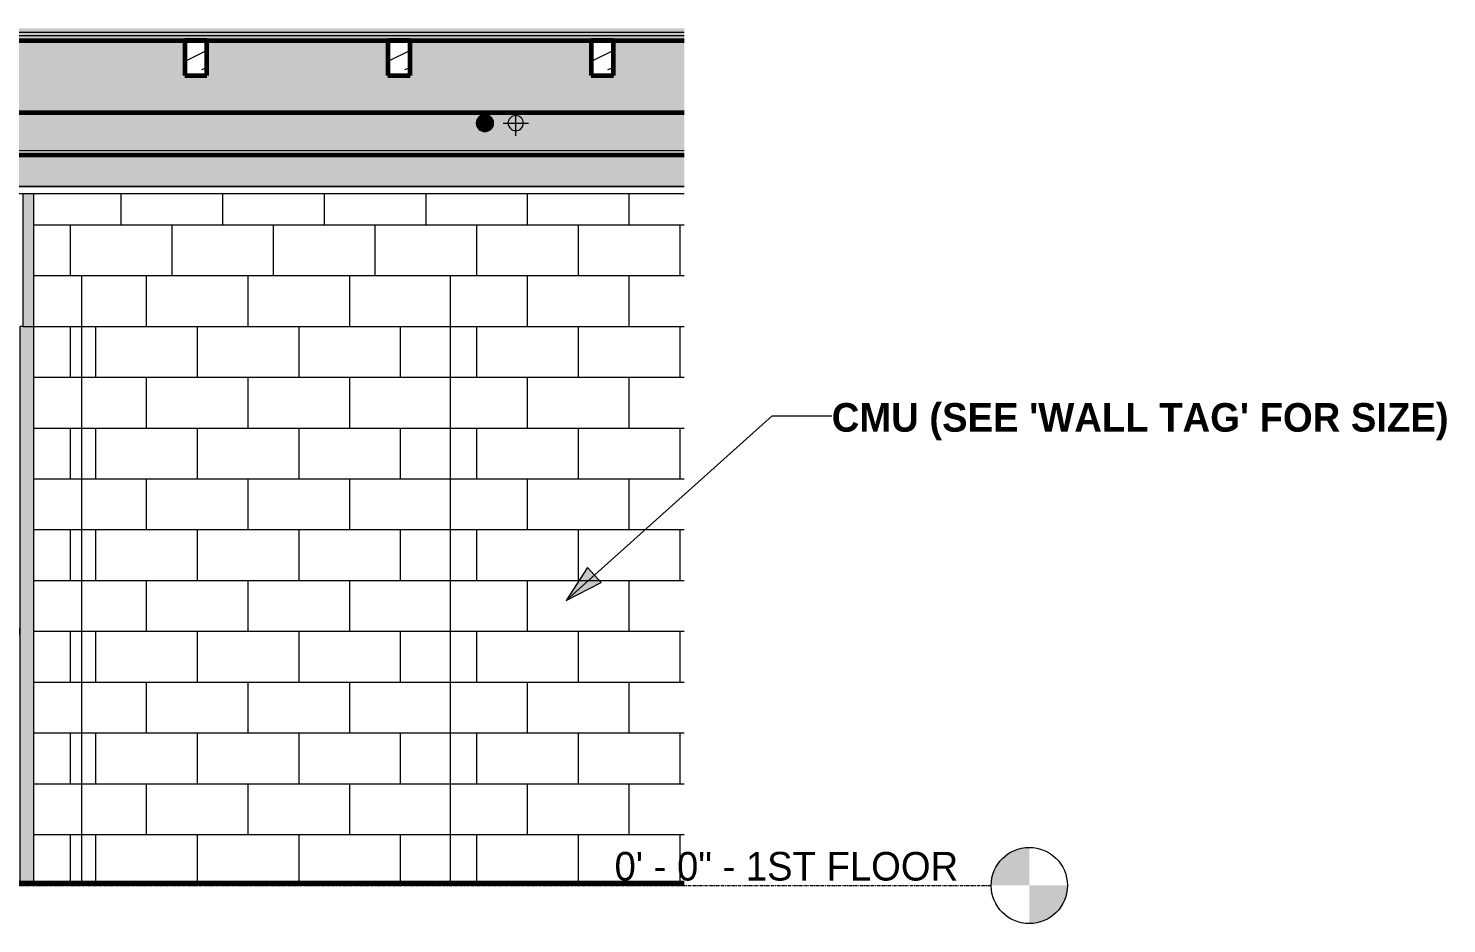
# Model space of a CAD drawing. Header units: inches. Extents: x -3510 to 2128, y -38 to 218.
# Drawn here: x -38.6 to 184.7, y -6 to 134.9 of the extents above; entities that cross this region are included whole.
import ezdxf

# ---------------------------------------------------------------- set-up
doc = ezdxf.new("R2010")
doc.units = ezdxf.units.IN
doc.header["$MEASUREMENT"] = 0
doc.linetypes.add('Grid Line 1_2_', pattern=[0.875, 0.5, -0.125, 0.125, -0.125])
for name, color, linetype, lineweight in [('0-2', 7, 'Continuous', 18), ('0-4', 10, 'Continuous', 5), ('A-CLNG', 13, 'Continuous', 18), ('A-CLNG-3', 7, 'Continuous', 18), ('A-CLNG-5', 13, 'Continuous', 60), ('A-CLNG-PATT-2', 13, 'Continuous', 9), ('A-DOOR-1', 254, 'Continuous', 18), ('A-DOOR-4', 50, 'Continuous', 9), ('A-FLOR-1', 31, 'Continuous', 5), ('A-FLOR-2', 8, 'Continuous', 5), ('A-FLOR-3', 7, 'Continuous', 18), ('A-FLOR-4', 250, 'Continuous', 60), ('A-FLOR-LEVL', 51, 'Continuous', 9), ('A-FLOR-LEVL-1', 51, 'Grid Line 1_2_', 9), ('A-FLOR-MCUT-1', 7, 'Continuous', 18), ('A-FLOR-PATT-2', 253, 'Continuous', 9), ('A-FLOR-PATT-3', 50, 'Continuous', 9), ('A-WALL-PATT-2', 55, 'Continuous', 9), ('G-ANNO-TEXT', 231, 'Continuous', 9), ('I-WALL-2', 7, 'Continuous', 18), ('I-WALL-5', 8, 'Continuous', 5), ('P-PIPE', 3, 'Continuous', 9), ('P-PIPE-CNTR', 3, 'Continuous', 9), ('S-BEAM', 12, 'Continuous', 9), ('S-BEAM-1', 250, 'Continuous', 60), ('S-FNDN-1', 7, 'Continuous', 18)]:
    doc.layers.add(name, color=color, linetype=linetype, lineweight=lineweight)
doc.styles.add('Century Gothic', font='ufonts.com_century-gothic.ttf', dxfattribs={"height": 4.5})
doc.styles.add('Century Gothic_B', font='GOTHICB.TTF', dxfattribs={"height": 4.5})
pattern_1 = [(0, (11124.459, 0), (7.68, 1.92), [0.634, -5.126, 0.634, -5.126, -30.72]), (0, (11124.459, 0), (7.68, 1.92), [-11.52, 0.634, -10.886, 0.634, -5.126, -13.44]), (0, (11124.459, 0), (7.68, 1.92), [-28.8, 0.634, -3.206, 0.634, -8.966]), (120, (11127.339, 0.96), (-5.502769, 5.691075), [0.634, -5.126, 0.634, -5.126, -30.72]), (120, (11127.339, 0.96), (-5.502769, 5.691075), [-11.52, 0.634, -10.886, 0.634, -5.126, -13.44]), (120, (11127.339, 0.96), (-5.502769, 5.691075), [-28.8, 0.634, -3.206, 0.634, -8.966]), (240, (11128.299, 4.8), (-2.177231, -7.611075), [0.634, -5.126, 0.634, -5.126, -30.72]), (240, (11128.299, 4.8), (-2.177231, -7.611075), [-11.52, 0.634, -10.886, 0.634, -5.126, -13.44]), (240, (11128.299, 4.8), (-2.177231, -7.611075), [-28.8, 0.634, -3.206, 0.634, -8.966])]
pattern_2 = [(216.87, (11127.658, 7.997), (23.9897714, 15.993643), [3.998, -35.986]), (206.565, (11132.456, 5.598), (-7.99708, -7.99662), [8.941, -8.941]), (198.435, (11132.456, 1.599), (-15.993845, -7.997098), [5.058, -20.23])]

# ---------------------------------------------------------------- blocks, each defined once
blk = doc.blocks.new('CTR - 1st Phase - Shell_rvt-3-INTERIOR ELEVATION - CORRIDOR _103_N_ AND LOBBY _106_ - NORTH WALL')
at = {"layer": 'A-FLOR-1'}
h = blk.add_hatch(color=256, dxfattribs=at)
h.paths.add_polyline_path([(11130.44, 110), (11534.65, 110), (11534.65, 115), (11130.44, 115)], flags=0)
h.paths.add_polyline_path([(11460.71, 121.63), (11534.65, 121.63), (11534.65, 133), (11523.5, 133), (11523.5, 127.5), (11520, 127.5), (11520, 133), (11491.5, 133), (11491.5, 127.5), (11488, 127.5), (11488, 133), (11459.5, 133), (11459.5, 127.5), (11456, 127.5), (11456, 133), (11427.5, 133), (11427.5, 127.5), (11424, 127.5), (11424, 133), (11395.5, 133), (11395.5, 127.5), (11392, 127.5), (11392, 133), (11363.5, 133), (11363.5, 127.5), (11360, 127.5), (11360, 133), (11331.5, 133), (11331.5, 127.5), (11328, 127.5), (11328, 133), (11299.5, 133), (11299.5, 127.5), (11296, 127.5), (11296, 133), (11267.5, 133), (11267.5, 127.5), (11264, 127.5), (11264, 133), (11235.5, 133), (11235.5, 127.5), (11232, 127.5), (11232, 133), (11203.5, 133), (11203.5, 127.5), (11200, 127.5), (11200, 133), (11171.5, 133), (11171.5, 127.5), (11168, 127.5), (11168, 133), (11139.5, 133), (11139.5, 127.5), (11136, 127.5), (11136, 133), (11130.44, 133), (11130.44, 121.63), (11458.4, 121.63)], flags=0)
at = {"layer": 'A-FLOR-2'}
blk.add_hatch(color=256, dxfattribs=at).paths.add_polyline_path([(11516.16, 133.75), (11534.65, 133.75), (11534.65, 134.25), (10351.58, 134.25), (10351.58, 133.75), (11506.92, 133.75)], flags=0)
at = {"layer": 'A-FLOR-PATT-2'}
h = blk.add_hatch(dxfattribs=at)
h.set_pattern_fill('FP_15', color=256, style=0, pattern_type=2)
h.set_pattern_definition(pattern_1)
h.paths.add_polyline_path([(11516.16, 134.25), (11534.65, 134.25), (11534.65, 134.91), (10351.58, 134.91), (10351.58, 134.25), (11506.92, 134.25)], flags=0)
h = blk.add_hatch(dxfattribs=at)
h.set_pattern_fill('FP_15', color=256, style=0, pattern_type=2)
h.set_pattern_definition(pattern_1)
h.paths.add_polyline_path([(11270.08, -0.04), (11534.65, -0.04), (11534.65, 0), (10351.58, 0), (10351.58, -0.04), (11268.92, -0.04)], flags=0)
at = {"layer": 'A-FLOR-PATT-3'}
h = blk.add_hatch(dxfattribs=at)
h.set_pattern_fill('FP_17', color=256, style=0, pattern_type=2)
h.set_pattern_definition([(0, (11124.459, 0), (0, 2.399), []), (315, (11124.459, 0), (2.3985062, 0), [3.393, -3.393]), (45, (11124.459, 0), (2.3985062, 0), [3.393, -3.393])])
h.paths.add_polyline_path([(10351.58, 133), (11534.65, 133), (11534.65, 133.75), (10351.58, 133.75)], flags=0)
h = blk.add_hatch(dxfattribs=at)
h.set_pattern_fill('FP_16', color=256, style=0, pattern_type=2)
h.set_pattern_definition([(135, (11124.459, 0), (-2.12132, -2.12132), [])])
h.paths.add_polyline_path([(11248.12, 0), (11534.65, 0), (11534.65, 0.37), (10351.58, 0.37), (10351.58, 0), (11245.81, 0)], flags=0)
at = {"layer": 'A-CLNG-3'}
for p, q in [((11130.44, 110), (11534.65, 110)), ((11534.65, 108.87), (11130.44, 108.87))]:
    blk.add_line(p, q, dxfattribs=at)
at = {"layer": 'A-FLOR-3'}
blk.add_line((11534.65, 110), (11130.44, 110), dxfattribs=at)
at = {"layer": 'A-FLOR-4'}
for p, q in [((10351.58, 133), (11534.65, 133)), ((11534.65, 0.37), (10351.58, 0.37))]:
    blk.add_line(p, q, dxfattribs=at)
at = {"layer": 'A-FLOR-MCUT-1'}
for p, q in [((11534.65, 134.25), (10351.58, 134.25)), ((11534.65, 133.75), (10351.58, 133.75)), ((11534.65, 0), (10351.58, 0))]:
    blk.add_line(p, q, dxfattribs=at)
blk = doc.blocks.new('HOLLOW METAL - STAIR DOOR 3-0 x 7-0-2638728-INTERIOR ELEVATION - CORRIDOR _103_N_ AND LOBBY _106_ - NORTH WALL')
at = {"layer": 'A-DOOR-1'}
for points in [[(11428.98, 39.61), (11429.08, 39.62), (11429.17, 39.66), (11429.26, 39.72), (11429.32, 39.8), (11429.36, 39.9), (11429.37, 40.02), (11429.35, 40.13), (11429.32, 40.2), (11429.26, 40.28), (11429.11, 40.37), (11429.05, 40.38), (11428.91, 40.38), (11428.88, 40.38), (11428.78, 40.34), (11428.68, 40.25), (11428.64, 40.2), (11428.59, 40.02), (11428.58, 40), (11428.6, 39.9), (11428.68, 39.75), (11428.76, 39.67), (11428.78, 39.66), (11428.88, 39.62)], [(11429.42, 40), (11429.57, 40), (11429.57, 40.39), (11429.32, 40.37), (11429.22, 40.37), (11429.11, 40.37), (11429.17, 40.34), (11429.26, 40.28), (11429.35, 40.13), (11429.35, 40.15), (11429.37, 40), (11429.4, 40)], [(11429.57, 40), (11430.06, 40), (11430.06, 40.39), (11429.57, 40.37), (11429.57, 40.02)], [(11430.06, 39.61), (11430.06, 40), (11429.57, 40), (11429.57, 39.61)]]:
    blk.add_hatch(color=256, dxfattribs=at).paths.add_polyline_path(points, flags=0)
h = blk.add_hatch(color=256, dxfattribs=at)
h.paths.add_polyline_path([(11429.35, 39.8), (11429.35, 39.8), (11429.35, 39.83)], flags=0)
h.paths.add_polyline_path([(11429.57, 39.61), (11429.57, 40), (11429.37, 40), (11429.34, 39.85), (11429.32, 39.8), (11429.26, 39.72), (11429.11, 39.63), (11429.12, 39.62), (11429.55, 39.61)], flags=0)
at = {"layer": 'A-DOOR-4'}
for p, q in [((11430.06, 40.39), (11429.57, 40.39)), ((11429.57, 39.61), (11430.06, 39.61))]:
    blk.add_line(p, q, dxfattribs=at)
at = {"layer": 'A-DOOR-4', "flags": 128}
for points in [[(11429.02, 40.39), (11429.02, 40.39), (11429.03, 40.39), (11429.04, 40.39), (11429.06, 40.39), (11429.07, 40.39), (11429.08, 40.39), (11429.09, 40.39), (11429.11, 40.39), (11429.12, 40.39), (11429.14, 40.39), (11429.16, 40.39), (11429.17, 40.39), (11429.19, 40.39), (11429.21, 40.39), (11429.23, 40.39), (11429.25, 40.39), (11429.27, 40.39), (11429.29, 40.39), (11429.31, 40.39), (11429.33, 40.39), (11429.35, 40.39), (11429.38, 40.39), (11429.4, 40.39), (11429.42, 40.39), (11429.44, 40.39), (11429.47, 40.39), (11429.49, 40.39), (11429.51, 40.39), (11429.54, 40.39), (11429.56, 40.39), (11429.57, 40.39)], [(11429.57, 39.61), (11429.54, 39.61), (11429.52, 39.61), (11429.5, 39.61), (11429.47, 39.61), (11429.45, 39.61), (11429.43, 39.61), (11429.41, 39.61), (11429.38, 39.61), (11429.36, 39.61), (11429.34, 39.61), (11429.32, 39.61), (11429.3, 39.61), (11429.27, 39.61), (11429.25, 39.61), (11429.23, 39.61), (11429.22, 39.61), (11429.2, 39.61), (11429.18, 39.61), (11429.16, 39.61), (11429.14, 39.61), (11429.13, 39.61), (11429.11, 39.61), (11429.1, 39.61), (11429.08, 39.61), (11429.07, 39.61), (11429.06, 39.61), (11429.05, 39.61), (11429.04, 39.61), (11429.03, 39.61), (11429.02, 39.61)]]:
    blk.add_lwpolyline(points, dxfattribs=at)
at = {"layer": 'A-DOOR-4'}
for start, end in [(0, 180), (180, 360)]:
    blk.add_arc((11428.98, 40), 0.394, start, end, dxfattribs=at)
blk = doc.blocks.new('CTR - 1st Phase -Stairs _ Elevators_rvt-3-INTERIOR ELEVATION - CORRIDOR _103_N_ AND LOBBY _106_ - NORTH WALL')
at = {"layer": 'I-WALL-5'}
for points in [[(11430.56, 88), (11432.19, 88), (11432.19, 108.87), (11430.56, 108.87), (11430.56, 96)], [(11432.19, 0.38), (11432.19, 88), (11430.06, 88), (11430.06, 0.38)]]:
    blk.add_hatch(color=256, dxfattribs=at).paths.add_polyline_path(points, flags=0)
at = {"layer": 'I-WALL-2'}
for p, q in [((11430.56, 88), (11430.56, 108.87)), ((11430.06, 0.38), (11430.06, 88)), ((11430.56, 88), (11430.06, 88)), ((11430.56, 88), (11432.19, 88))]:
    blk.add_line(p, q, dxfattribs=at)
at = {"layer": '0-2'}
blk.add_blockref('HOLLOW METAL - STAIR DOOR 3-0 x 7-0-2638728-INTERIOR ELEVATION - CORRIDOR _103_N_ AND LOBBY _106_ - NORTH WALL', (0, 0), dxfattribs=at)
blk = doc.blocks.new('LVL-Laminated Veneer Lumber - 4X6 S_ PINE - NO_ 1-2093603-INTERIOR ELEVATION - CORRIDOR _103_N_ AND LOBBY _106_ - NORTH WALL')
at = {"layer": 'S-BEAM'}
h = blk.add_hatch(dxfattribs=at)
h.set_pattern_fill('FP_23', color=256, style=0, pattern_type=2)
h.set_pattern_definition(pattern_2)
h.paths.add_polyline_path([(11520, 127.5), (11523.5, 127.5), (11523.5, 133), (11520, 133)], flags=0)
at = {"layer": 'S-BEAM-1'}
for p, q in [((11523.5, 133), (11520, 133)), ((11520, 133), (11520, 127.5)), ((11523.5, 127.5), (11523.5, 133)), ((11520, 127.5), (11523.5, 127.5))]:
    blk.add_line(p, q, dxfattribs=at)
blk = doc.blocks.new('LVL-Laminated Veneer Lumber - 4X6 S_ PINE - NO_ 1-V39-INTERIOR ELEVATION - CORRIDOR _103_N_ AND LOBBY _106_ - NORTH WALL')
at = {"layer": 'S-BEAM'}
h = blk.add_hatch(dxfattribs=at)
h.set_pattern_fill('FP_23', color=256, style=0, pattern_type=2)
h.set_pattern_definition(pattern_2)
h.paths.add_polyline_path([(11488, 127.5), (11491.5, 127.5), (11491.5, 133), (11488, 133)], flags=0)
at = {"layer": 'S-BEAM-1'}
for p, q in [((11491.5, 133), (11488, 133)), ((11488, 133), (11488, 127.5)), ((11491.5, 127.5), (11491.5, 133)), ((11488, 127.5), (11491.5, 127.5))]:
    blk.add_line(p, q, dxfattribs=at)
blk = doc.blocks.new('LVL-Laminated Veneer Lumber - 4X6 S_ PINE - NO_ 1-V40-INTERIOR ELEVATION - CORRIDOR _103_N_ AND LOBBY _106_ - NORTH WALL')
at = {"layer": 'S-BEAM'}
h = blk.add_hatch(dxfattribs=at)
h.set_pattern_fill('FP_23', color=256, style=0, pattern_type=2)
h.set_pattern_definition(pattern_2)
h.paths.add_polyline_path([(11459.5, 127.5), (11459.5, 133), (11456, 133), (11456, 127.5)], flags=0)
at = {"layer": 'S-BEAM-1'}
for p, q in [((11459.5, 133), (11456, 133)), ((11456, 133), (11456, 127.5)), ((11459.5, 127.5), (11459.5, 133)), ((11456, 127.5), (11459.5, 127.5))]:
    blk.add_line(p, q, dxfattribs=at)
blk = doc.blocks.new('CTR - 1st Phase - Structure_rvt-3-INTERIOR ELEVATION - CORRIDOR _103_N_ AND LOBBY _106_ - NORTH WALL')
at = {"layer": 'A-WALL-PATT-2'}
h = blk.add_hatch(dxfattribs=at)
h.set_pattern_fill('FP_24', color=256, style=0, pattern_type=2)
h.set_pattern_definition([(0, (11440.002, 0), (0, 8), []), (90, (11440.002, 0), (-8, 8), [8, -8])])
h.paths.add_polyline_path([(11439.81, 0.38), (11439.81, 96), (11497.81, 96), (11497.81, 0.38), (11534.65, 0.38), (11534.65, 108.87), (11432.19, 108.87), (11432.19, 0.38), (11432.52, 0.38)], flags=0)
h = blk.add_hatch(dxfattribs=at)
h.set_pattern_fill('FP_22', color=256, style=0, pattern_type=2)
h.set_pattern_definition([(0, (11436.002, -152), (0, 8), []), (90, (11436.002, -152), (-8, 8), [8, -8])])
h.paths.add_polyline_path([(11439.81, 0.38), (11497.81, 0.38), (11497.81, 96), (11439.81, 96), (11439.81, 33.7)], flags=0)
at = {"layer": 'S-FNDN-1'}
for p, q in [((11432.19, 108.87), (11432.19, 0.38)), ((11439.81, 0.38), (11439.81, 96)), ((11439.81, 96), (11497.81, 96)), ((11497.81, 96), (11497.81, 0.38))]:
    blk.add_line(p, q, dxfattribs=at)
at = {"layer": '0-2'}
for name in ['LVL-Laminated Veneer Lumber - 4X6 S_ PINE - NO_ 1-V40-INTERIOR ELEVATION - CORRIDOR _103_N_ AND LOBBY _106_ - NORTH WALL', 'LVL-Laminated Veneer Lumber - 4X6 S_ PINE - NO_ 1-V39-INTERIOR ELEVATION - CORRIDOR _103_N_ AND LOBBY _106_ - NORTH WALL', 'LVL-Laminated Veneer Lumber - 4X6 S_ PINE - NO_ 1-2093603-INTERIOR ELEVATION - CORRIDOR _103_N_ AND LOBBY _106_ - NORTH WALL']:
    blk.add_blockref(name, (0, 0), dxfattribs=at)
blk = doc.blocks.new('Elbow - PVC - Sch 40 - Standard-V37-INTERIOR ELEVATION - CORRIDOR _103_N_ AND LOBBY _106_ - NORTH WALL')
at = {"layer": 'P-PIPE'}
blk.add_hatch(color=256, dxfattribs=at).paths.add_polyline_path([(11503.25, 118.66), (11503.6, 118.7), (11503.92, 118.84), (11504.2, 119.05), (11504.41, 119.33), (11504.55, 119.65), (11504.59, 120), (11504.55, 120.35), (11504.41, 120.67), (11504.2, 120.95), (11503.92, 121.16), (11503.6, 121.3), (11503.25, 121.34), (11502.9, 121.3), (11502.58, 121.16), (11502.3, 120.95), (11502.08, 120.67), (11501.95, 120.35), (11501.9, 120), (11501.95, 119.65), (11502.08, 119.33), (11502.3, 119.05), (11502.58, 118.84), (11502.9, 118.7)], flags=0)
at = {"layer": 'P-PIPE', "flags": 128}
for points in [[(11502.97, 121.34), (11503, 121.34), (11503.03, 121.34), (11503.06, 121.34), (11503.09, 121.34), (11503.11, 121.34), (11503.13, 121.34), (11503.15, 121.34), (11503.17, 121.34), (11503.19, 121.34), (11503.2, 121.34), (11503.22, 121.34), (11503.23, 121.34), (11503.24, 121.34), (11503.24, 121.34), (11503.25, 121.34), (11503.25, 121.34), (11503.25, 121.34)], [(11503.25, 121.34), (11503.3, 121.34), (11503.36, 121.34), (11503.41, 121.33), (11503.46, 121.33), (11503.51, 121.32), (11503.57, 121.31), (11503.62, 121.29), (11503.67, 121.28), (11503.72, 121.26), (11503.77, 121.24), (11503.82, 121.22), (11503.87, 121.19), (11503.92, 121.17), (11503.96, 121.14), (11504.01, 121.11), (11504.05, 121.08), (11504.09, 121.05), (11504.13, 121.01), (11504.17, 120.97), (11504.21, 120.94), (11504.25, 120.9), (11504.28, 120.86), (11504.32, 120.81), (11504.35, 120.77), (11504.38, 120.73), (11504.41, 120.68), (11504.43, 120.63), (11504.46, 120.59), (11504.48, 120.54), (11504.5, 120.49), (11504.52, 120.44), (11504.54, 120.39), (11504.55, 120.33), (11504.56, 120.28), (11504.57, 120.23), (11504.58, 120.18), (11504.59, 120.12), (11504.59, 120.07), (11504.59, 120.01), (11504.59, 120)], [(11503.25, 118.66), (11503.25, 118.66), (11503.24, 118.66), (11503.24, 118.66), (11503.23, 118.66), (11503.22, 118.66), (11503.21, 118.66), (11503.19, 118.66), (11503.18, 118.66), (11503.16, 118.66), (11503.14, 118.66), (11503.12, 118.66), (11503.09, 118.66), (11503.07, 118.66), (11503.04, 118.66), (11503.01, 118.66), (11502.98, 118.66), (11502.94, 118.66)], [(11504.59, 120), (11504.59, 119.95), (11504.59, 119.89), (11504.58, 119.84), (11504.57, 119.79), (11504.57, 119.73), (11504.55, 119.68), (11504.54, 119.63), (11504.52, 119.58), (11504.51, 119.53), (11504.49, 119.48), (11504.46, 119.43), (11504.44, 119.38), (11504.41, 119.33), (11504.39, 119.29), (11504.36, 119.24), (11504.33, 119.2), (11504.29, 119.15), (11504.26, 119.11), (11504.22, 119.07), (11504.18, 119.04), (11504.15, 119), (11504.1, 118.96), (11504.06, 118.93), (11504.02, 118.9), (11503.97, 118.87), (11503.93, 118.84), (11503.88, 118.81), (11503.83, 118.79), (11503.78, 118.77), (11503.73, 118.75), (11503.68, 118.73), (11503.63, 118.71), (11503.58, 118.7), (11503.53, 118.69), (11503.48, 118.68), (11503.42, 118.67), (11503.37, 118.66), (11503.32, 118.66), (11503.26, 118.66), (11503.25, 118.66)]]:
    blk.add_lwpolyline(points, dxfattribs=at)
at = {"layer": 'P-PIPE'}
for start, end in [(360, 180), (180, 360)]:
    blk.add_arc((11503.25, 120), 1.34, start, end, dxfattribs=at)
blk = doc.blocks.new('Level - Level Head - Circle-50818-INTERIOR ELEVATION - CORRIDOR _103_N_ AND LOBBY _106_ - NORTH WALL')
at = {"layer": 'A-FLOR-LEVL'}
h = blk.add_hatch(color=256, dxfattribs=at)
edge = h.paths.add_edge_path(flags=0)
edge.add_line((11588.99, 0), (11582.99, 0))
edge.add_arc((11588.99, 0), 6, 90, 180, ccw=False)
edge.add_line((11588.99, 6), (11588.99, 0))
h = blk.add_hatch(color=256, dxfattribs=at)
edge = h.paths.add_edge_path(flags=0)
edge.add_line((11588.99, -6), (11588.99, 0))
edge.add_line((11588.99, 0), (11594.99, 0))
edge.add_arc((11588.99, 0), 6, 270, 360, ccw=False)
blk.add_circle((11588.99, 0), 6, dxfattribs=at)

msp = doc.modelspace()

# ---------------------------------------------------------------- hatches: boundary and pattern name
at = {"layer": 'A-CLNG-PATT-2'}
h = msp.add_hatch(dxfattribs=at)
h.set_pattern_fill('FP_21', color=256, style=0, pattern_type=2)
h.set_pattern_definition([(161.57, (-345.2936, 0.24), (-1.92045124, 0.00015035), [0, -13.661, 1.517, 0]), (18.43, (-345.7736, 0.24), (-1.92045124, -0.00015035), [0, -13.661, 1.517, 0]), (108.43, (-345.2936, 0.24), (0.9599691, -4.80073665), [4.553, -10.625]), (71.57, (-345.7736, 0.24), (0.9599691, 4.80073665), [4.553, -10.625])])
h.paths.add_polyline_path([(46.17, 115.62), (64.66, 115.62), (64.66, 121.62), (-339.55, 121.62), (-339.55, 115.62), (36.42, 115.62)], flags=0)
h.paths.add_polyline_path([(33.26, 118.66), (32.91, 118.7), (32.58, 118.84), (32.31, 119.05), (32.09, 119.33), (31.96, 119.65), (31.91, 120), (31.96, 120.35), (32.09, 120.67), (32.31, 120.95), (32.58, 121.16), (32.91, 121.3), (33.26, 121.34), (33.6, 121.3), (33.93, 121.16), (34.21, 120.95), (34.42, 120.67), (34.55, 120.35), (34.6, 120), (34.55, 119.65), (34.42, 119.33), (34.21, 119.05), (33.93, 118.84), (33.6, 118.7), (33.46, 118.68)], flags=0)
at = {"layer": 'G-ANNO-TEXT'}
msp.add_hatch(color=256, dxfattribs=at).paths.add_polyline_path([(46.05, 44.87), (51.59, 47.67), (49.44, 50.07)], flags=0)

# ---------------------------------------------------------------- linework, layer by layer
at = {"layer": 'A-CLNG'}
msp.add_line((64.66, 115.62), (-339.55, 115.62), dxfattribs=at)
at = {"layer": 'A-CLNG-5'}
for p, q in [((64.66, 121.62), (-339.55, 121.62)), ((-339.55, 115), (64.66, 115))]:
    msp.add_line(p, q, dxfattribs=at)
at = {"layer": 'A-FLOR-LEVL-1'}
msp.add_line((-1166.78, 0), (113, 0), dxfattribs=at)
at = {"layer": 'G-ANNO-TEXT'}
for p, q in [((46.05, 44.87), (78.49, 73.93)), ((78.49, 73.93), (87.89, 73.93)), ((49.44, 50.07), (46.05, 44.87)), ((51.59, 47.67), (49.44, 50.07)), ((46.05, 44.87), (51.59, 47.67))]:
    msp.add_line(p, q, dxfattribs=at)
at = {"layer": 'P-PIPE'}
for start, end in [(0, 180), (180, 0)]:
    msp.add_arc((38.13, 120), 1.19, start, end, dxfattribs=at)
at = {"layer": 'P-PIPE-CNTR'}
for p, q in [((38.13, 118), (38.13, 122)), ((36.13, 120), (40.13, 120))]:
    msp.add_line(p, q, dxfattribs=at)

# ---------------------------------------------------------------- block references
at = {"layer": '0-4'}
for name in ['CTR - 1st Phase - Shell_rvt-3-INTERIOR ELEVATION - CORRIDOR _103_N_ AND LOBBY _106_ - NORTH WALL', 'CTR - 1st Phase - Structure_rvt-3-INTERIOR ELEVATION - CORRIDOR _103_N_ AND LOBBY _106_ - NORTH WALL', 'CTR - 1st Phase -Stairs _ Elevators_rvt-3-INTERIOR ELEVATION - CORRIDOR _103_N_ AND LOBBY _106_ - NORTH WALL']:
    msp.add_blockref(name, (-11469.99, 0), dxfattribs=at)
at = {"layer": 'A-FLOR-LEVL'}
msp.add_blockref('Level - Level Head - Circle-50818-INTERIOR ELEVATION - CORRIDOR _103_N_ AND LOBBY _106_ - NORTH WALL', (-11469.99, 0), dxfattribs=at)
at = {"layer": 'P-PIPE'}
msp.add_blockref('Elbow - PVC - Sch 40 - Standard-V37-INTERIOR ELEVATION - CORRIDOR _103_N_ AND LOBBY _106_ - NORTH WALL', (-11469.99, 0), dxfattribs=at)

# ---------------------------------------------------------------- texts
at = {"layer": 'A-FLOR-LEVL', "insert": (53.69, 5.28), "char_height": 4.5, "width": 64.9935, "attachment_point": 1, "style": 'Century Gothic'}
msp.add_mtext('0\' - 0" - 1ST FLOOR', dxfattribs=at)
at = {"layer": 'G-ANNO-TEXT', "insert": (87.89, 75.93), "char_height": 4.5, "width": 113.7765, "attachment_point": 1, "style": 'Century Gothic_B'}
msp.add_mtext("CMU (SEE 'WALL TAG' FOR SIZE)", dxfattribs=at)

doc.saveas('drawing.dxf')
